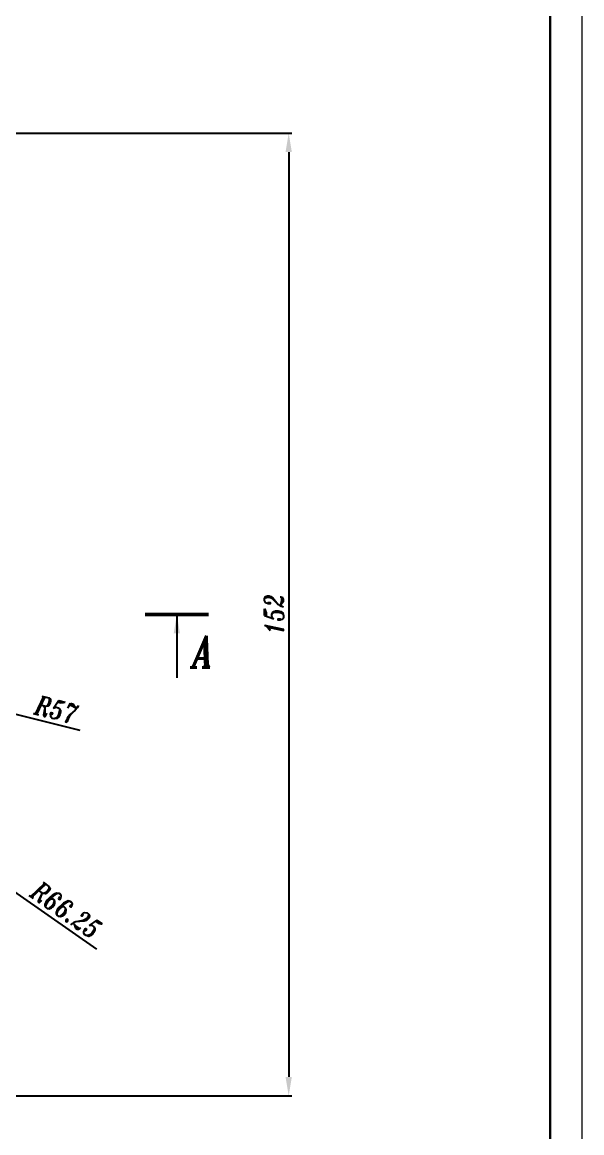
# Model space of a CAD drawing. Extents: x 197 to 911, y -8 to 441.
# Drawn here: x 615.3 to 703.7, y 101.8 to 277.1 of the extents above; entities that cross this region are included whole.
import ezdxf

# ---------------------------------------------------------------- set-up
doc = ezdxf.new("R2010")
doc.units = 0
doc.header["$LTSCALE"] = 7
doc.header["$MEASUREMENT"] = 0
doc.layers.get('0').update_dxf_attribs({"linetype": 'CONTINUOUS', "lineweight": 15})
doc.layers.add('3', color=3, linetype='CONTINUOUS', lineweight=30)
doc.layers.add('4', color=5, linetype='CONTINUOUS', lineweight=50)
doc.styles.add('ITALICT', font='ITALICT.shx', dxfattribs={"width": 0.8, "height": 3})
doc.dimstyles.get("Standard").update_dxf_attribs({"dimtxt": 3, "dimasz": 3, "dimexe": 0.5, "dimexo": 0.5, "dimgap": 0.8, "dimtad": 1, "dimdsep": 46, "dimtxsty": 'ITALICT', "dimcen": 0.09, "dimazin": 2, "dimtfac": 1, "dimtmove": 0, "dimatfit": 3, "dimfxl": 1, "dimtolj": 1, "dimtzin": 0, "dimarcsym": 0})

# ---------------------------------------------------------------- blocks, each defined once
blk = doc.blocks.new('*D24')
at = {"color": 0, "lineweight": -2, "transparency": 16777216}
for p, q in [((551.99, 259.61), (657.89, 259.61)), ((657.39, 256.61), (657.39, 110.61)), ((551.99, 107.61), (657.89, 107.61))]:
    blk.add_line(p, q, dxfattribs=at)
at = {"color": 0, "transparency": 16777216}
for points in [[(656.89, 256.61), (657.89, 256.61), (657.39, 259.61)], [(656.89, 110.61), (657.89, 110.61), (657.39, 107.61)]]:
    blk.add_solid(points, dxfattribs=at)
at = {"color": 0, "transparency": 16777216, "insert": (655.09, 183.61), "char_height": 3, "attachment_point": 5, "rotation": 90, "style": 'ITALICT'}
blk.add_mtext('\\A1;152', dxfattribs=at)
blk = doc.blocks.new('*D29')
at = {"color": 0, "lineweight": -2, "transparency": 16777216}
for p, q in [((551.49, 183.61), (606.77, 169.72)), ((624.47, 165.27), (609.68, 168.98))]:
    blk.add_line(p, q, dxfattribs=at)
at = {"color": 0, "transparency": 16777216}
blk.add_solid([(609.8, 169.47), (609.56, 168.5), (606.77, 169.72)], dxfattribs=at)
at = {"color": 0, "transparency": 16777216, "insert": (620.71, 168.58), "char_height": 3, "attachment_point": 5, "rotation": 345.8882, "style": 'ITALICT'}
blk.add_mtext('\\A1;R57', dxfattribs=at)
blk = doc.blocks.new('*D30')
at = {"color": 0, "lineweight": -2, "transparency": 16777216}
for p, q in [((551.49, 183.61), (605.78, 145.64)), ((627.06, 130.76), (608.24, 143.93))]:
    blk.add_line(p, q, dxfattribs=at)
blk.add_arc((551.49, 183.61), 66.25, 321.4891, 325.4645, dxfattribs=at)
at = {"color": 0, "transparency": 16777216}
blk.add_solid([(608.53, 144.33), (607.95, 143.52), (605.78, 145.64)], dxfattribs=at)
at = {"color": 0, "transparency": 16777216, "insert": (622.24, 136.94), "char_height": 3, "attachment_point": 5, "rotation": 325.032, "style": 'ITALICT'}
blk.add_mtext('\\A1;R66.25', dxfattribs=at)

msp = doc.modelspace()

# ---------------------------------------------------------------- linework, layer by layer
msp.add_line((703.69, 441.049), (703.69, 21.049))
at = {"layer": '3'}
msp.add_line((698.69, 436.049), (698.69, 26.049), dxfattribs=at)
at = {"layer": '4'}
msp.add_line((634.724, 183.614), (644.724, 183.614), dxfattribs=at)

# ---------------------------------------------------------------- texts
at = {"style": 'ITALICT', "width": 0.8}
msp.add_text('A', height=5, dxfattribs=at).set_placement((642.18, 175.216))

# ---------------------------------------------------------------- dimensions: what is measured, and where the dimension line sits
dim = msp.add_aligned_dim(p1=(551.491, 259.614), p2=(551.491, 107.614), distance=105.896, dimstyle='Standard')
dim.commit()
dim.dimension.update_dxf_attribs({"geometry": '*D24', "text_midpoint": (655.087, 183.614)})
for mpoint, picture, middle in [((606.77, 169.716), '*D29', (620.149, 166.353)), ((605.781, 145.644), '*D30', (620.925, 135.053))]:
    dim = msp.add_radius_dim(center=(551.491, 183.614), mpoint=mpoint, dimstyle='Standard')
    dim.commit()
    dim.dimension.update_dxf_attribs({"geometry": picture, "text_midpoint": middle, "dimtype": 164})

# ---------------------------------------------------------------- leaders
msp.add_leader([(639.724, 183.614), (639.724, 173.614)], dimstyle='Standard', override={"dimgap": 0.8, "dimtad": 0})

doc.saveas('drawing.dxf')
